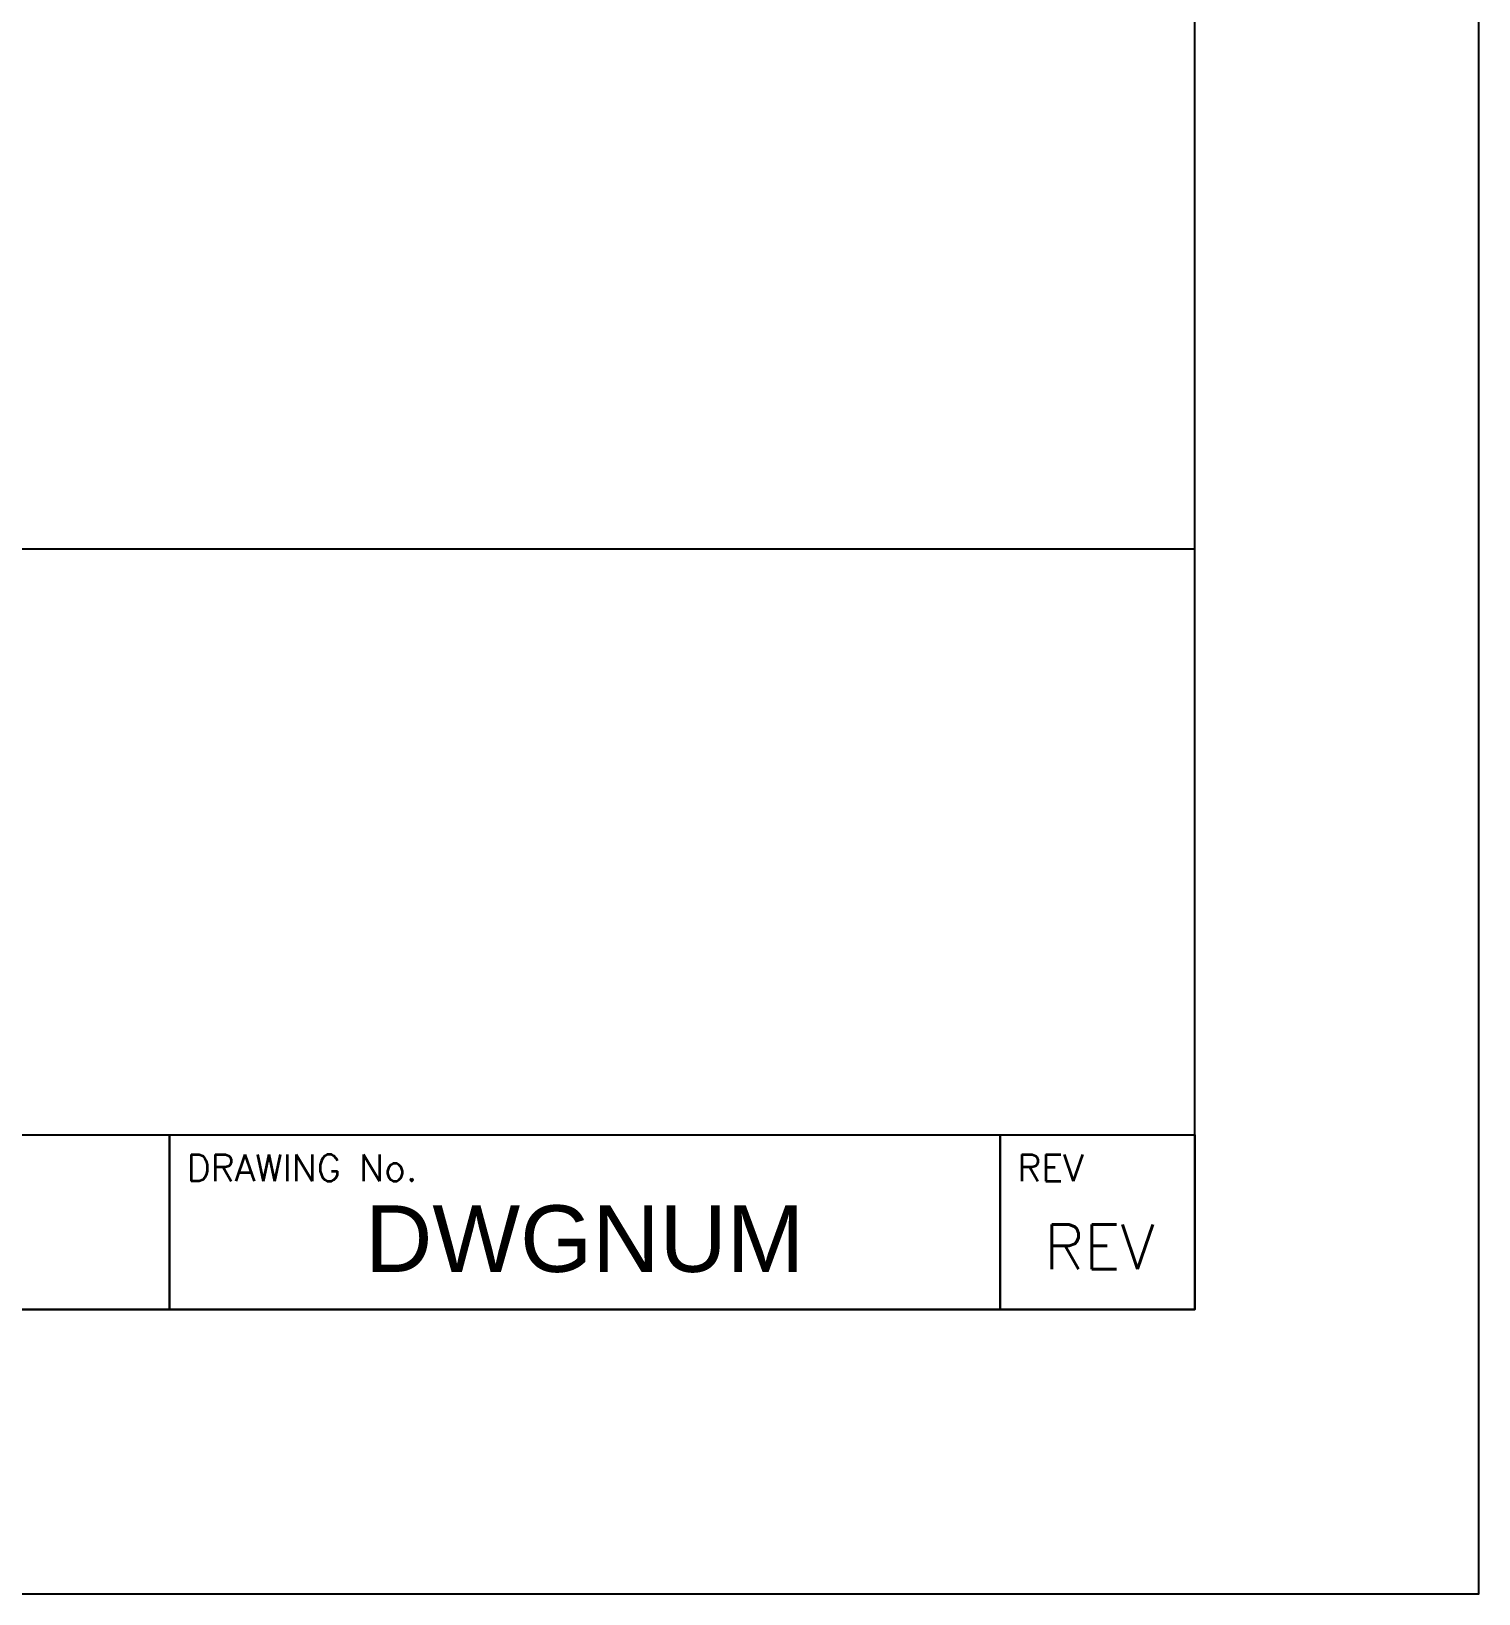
# Model space of a CAD drawing. Extents: x 0 to 17, y 0 to 11.
# Drawn here: x 14.452 to 17, y 0 to 2.75 of the extents above; entities that cross this region are included whole.
import ezdxf
from ezdxf.enums import TextEntityAlignment as Align

# ---------------------------------------------------------------- set-up
doc = ezdxf.new("R2010")
doc.units = 0
doc.header["$LTSCALE"] = 10
doc.header["$MEASUREMENT"] = 0
for name, color, linetype in [('BDR-18', 1, 'Continuous'), ('BDR-25', 4, 'Continuous'), ('BDR-50', 5, 'Continuous'), ('BDR-70', 7, 'Continuous')]:
    doc.layers.add(name, color=color, linetype=linetype)
doc.styles.add('HEL15', font='romans.shx', dxfattribs={"height": 0.046875})
doc.styles.add('HEL20', font='romans.shx', dxfattribs={"height": 0.07874})
doc.styles.add('TITLE', font='arial.ttf')

msp = doc.modelspace()

# ---------------------------------------------------------------- linework, layer by layer
at = {"layer": 'BDR-18'}
msp.add_lwpolyline([(0, 0), (17, 0), (17, 11), (0, 11)], close=True, dxfattribs=at)
at = {"layer": 'BDR-25'}
for points in [[(13.6875, 0.8076), (16.5, 0.8076), (16.5, 1.8386), (13.6875, 1.8386)], [(13.6875, 0.8076), (14.6949, 0.8076), (14.6949, 0.5), (13.6875, 0.5)], [(14.6949, 0.8076), (16.1572, 0.8076), (16.1572, 0.5), (14.6949, 0.5)], [(16.1572, 0.8076), (16.5, 0.8076), (16.5, 0.5), (16.1572, 0.5)]]:
    msp.add_lwpolyline(points, close=True, dxfattribs=at)
at = {"layer": 'BDR-50'}
msp.add_lwpolyline([(11.8125, 0.5), (16.5, 0.5), (16.5, 1.8386), (11.8125, 1.8386)], close=True, dxfattribs=at)
at = {"layer": 'BDR-70'}
msp.add_lwpolyline([(0.75, 0.5), (16.5, 0.5), (16.5, 10.5), (0.75, 10.5)], close=True, dxfattribs=at)

# ---------------------------------------------------------------- texts
at = {"layer": 'BDR-18', "ltscale": 8, "style": 'HEL15'}
for s, height, p in [('DRAWING No.', 0.046875, (14.7254, 0.726)), ('REV', 0.04687, (16.1877, 0.726))]:
    msp.add_text(s, height=height, dxfattribs=at).set_placement(p)
at = {"layer": 'BDR-25', "style": 'TITLE'}
msp.add_attdef('DWGNUM', text='S01', height=0.11719, dxfattribs=at).set_placement((15.426, 0.625), align=Align.MIDDLE_CENTER)
at = {"layer": 'BDR-25', "style": 'HEL20'}
msp.add_attdef('REV', (16.2353, 0.5715), 'A', height=0.0781, dxfattribs=at)

doc.saveas('drawing.dxf')
